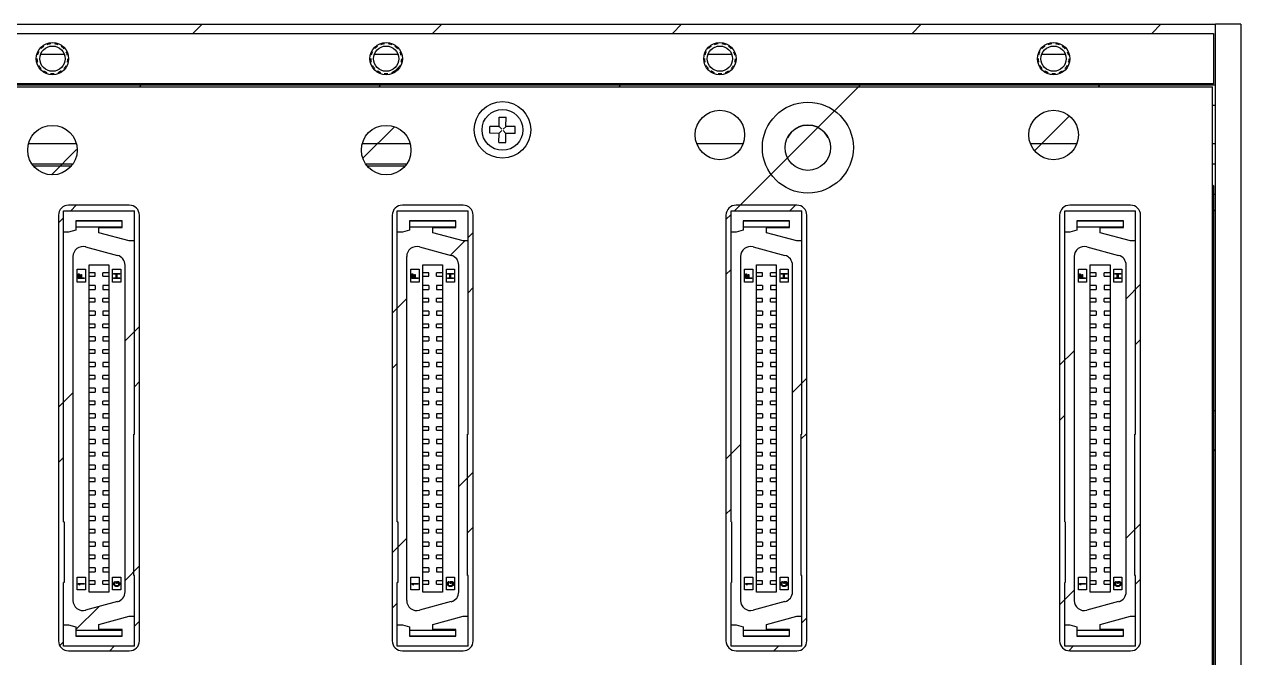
# Model space of a CAD drawing. Header units: inches. Extents: x 0 to 369, y 0 to 130.
# Drawn here: x 245.7 to 366, y 67.3 to 130 of the extents above; entities that cross this region are included whole.
import ezdxf

# ---------------------------------------------------------------- set-up
doc = ezdxf.new("R2010")
doc.units = ezdxf.units.IN
doc.header["$LTSCALE"] = 3.63
doc.header["$MEASUREMENT"] = 0
doc.linetypes.add('HIDDEN', pattern=[0.2, 0.1, -0.1])
for name, color, linetype in [('BRM710_PCB_ADXF_CONTINUOUS_LINE', 7, 'CONTINUOUS'), ('BRMJ710_4_001_DXF_HIDDEN_LINE', 7, 'CONTINUOUS'), ('BRMJ710_4_00DXF_CONTINUOUS_LINE', 7, 'CONTINUOUS'), ('BRMJ710_4_01DXF_CONTINUOUS_LINE', 7, 'CONTINUOUS'), ('BSMJ712_4_00DXF_CONTINUOUS_LINE', 7, 'CONTINUOUS'), ('GBT819_2-M2_DXF_CONTINUOUS_LINE', 7, 'CONTINUOUS'), ('TE_1734101_5DXF_CONTINUOUS_LINE', 7, 'CONTINUOUS')]:
    doc.layers.add(name, color=color, linetype=linetype)

msp = doc.modelspace()

# ---------------------------------------------------------------- linework, layer by layer
at = {"layer": 'BRM710_PCB_ADXF_CONTINUOUS_LINE', "color": 7, "linetype": 'Continuous'}
for p, q in [((246.6, 116), (250.4, 116)), ((279.6, 116), (283.4, 116)), ((363.2, 114.1), (363.3, 114)), ((363.3, 114), (363.3, 16))]:
    msp.add_line(p, q, dxfattribs=at)
at = {"layer": 'BRMJ710_4_001_DXF_HIDDEN_LINE', "color": 8, "linetype": 'HIDDEN'}
for centre in [(248.5, 126.6), (281.5, 126.6), (314.5, 126.6), (347.5, 126.6)]:
    msp.add_circle(centre, 1.5, dxfattribs=at)
at = {"layer": 'BRMJ710_4_00DXF_CONTINUOUS_LINE', "color": 7, "linetype": 'Continuous'}
for p, q in [((2.5, 130), (363.5, 130)), ((249.68, 127), (247.32, 127)), ((282.68, 127), (280.32, 127)), ((315.68, 127), (313.32, 127)), ((348.68, 127), (346.32, 127)), ((2.5, 124), (363.5, 124)), ((2.8, 123.8), (363.2, 123.8)), ((363.2, 6.3), (363.2, 123.8)), ((363.2, 122), (363.5, 122)), ((246.14, 118.2), (250.86, 118.2)), ((279.14, 118.2), (283.86, 118.2)), ((312.2, 118.2), (316.8, 118.2)), ((345.2, 118.2), (349.8, 118.2)), ((363.2, 118.2), (363.5, 118.2)), ((246.46, 116.2), (250.54, 116.2)), ((279.46, 116.2), (283.54, 116.2)), ((363.2, 116.2), (363.5, 116.2)), ((363.3, 113.2), (363.5, 113.2)), ((256.1, 112.1), (250.1, 112.1)), ((289.1, 112.1), (283.1, 112.1)), ((322.1, 112.1), (316.1, 112.1)), ((355.1, 112.1), (349.1, 112.1)), ((249.1, 111.1), (249.1, 69)), ((257.1, 69), (257.1, 111.1)), ((282.1, 111.1), (282.1, 69)), ((290.1, 69), (290.1, 111.1)), ((315.1, 111.1), (315.1, 69)), ((323.1, 69), (323.1, 111.1)), ((348.1, 111.1), (348.1, 69)), ((356.1, 69), (356.1, 111.1)), ((363.5, 91.75), (363.3, 91.75)), ((250.1, 68), (256.1, 68)), ((283.1, 68), (289.1, 68)), ((316.1, 68), (322.1, 68)), ((349.1, 68), (355.1, 68))]:
    msp.add_line(p, q, dxfattribs=at)
at = {"layer": 'BRMJ710_4_00DXF_CONTINUOUS_LINE', "color": 2, "linetype": 'Continuous'}
for p, q in [((262.39, 129.1), (263.29, 130)), ((286.09, 129.1), (286.99, 130)), ((309.8, 129.1), (310.7, 130)), ((333.51, 129.1), (334.41, 130)), ((357.22, 129.1), (358.12, 130)), ((282.12, 125.13), (282.97, 125.98)), ((257.09, 123.8), (257.39, 124.1)), ((280.79, 123.8), (281.09, 124.1)), ((304.5, 123.8), (304.8, 124.1)), ((315.96, 111.55), (328.51, 124.1)), ((351.92, 123.8), (352.22, 124.1)), ((345.61, 117.49), (349.06, 120.94)), ((279.19, 116.74), (282.31, 119.86)), ((248.39, 115.1), (250.89, 117.61)), ((250.3, 111.55), (250.85, 112.1)), ((321.42, 111.55), (321.97, 112.1)), ((249.1, 110.35), (249.6, 110.85)), ((315.1, 110.69), (315.6, 111.19)), ((363.2, 111.37), (363.5, 111.67)), ((287.88, 107.18), (289.28, 108.58)), ((289.6, 108.9), (290.1, 109.4)), ((315.1, 105.23), (315.6, 105.73)), ((289.6, 103.44), (290.1, 103.94)), ((354.68, 102.85), (356.1, 104.27)), ((282.1, 101.4), (283.52, 102.82)), ((255.68, 98.68), (257.1, 100.11)), ((355.6, 98.31), (356.1, 98.81)), ((348.1, 96.27), (349.53, 97.7)), ((282.1, 95.94), (282.6, 96.44)), ((256.6, 94.14), (257.1, 94.64)), ((321.68, 93.56), (323.1, 94.98)), ((249.1, 92.11), (250.53, 93.53)), ((348.1, 90.81), (348.6, 91.31)), ((322.55, 88.97), (323.1, 89.52)), ((315.1, 86.98), (316.53, 88.41)), ((363.2, 87.67), (363.5, 87.97)), ((249.1, 86.64), (249.6, 87.14)), ((288.68, 84.26), (290.1, 85.69)), ((315.1, 81.52), (315.6, 82.02)), ((289.55, 79.67), (290.1, 80.23)), ((354.68, 79.14), (356.1, 80.57)), ((282.1, 77.69), (283.52, 79.11)), ((255.68, 74.97), (257.1, 76.4)), ((355.6, 74.61), (356.02, 75.03)), ((348.1, 72.57), (349.53, 73.99)), ((250.8, 70.1), (253.07, 72.37)), ((282.1, 72.23), (282.6, 72.73)), ((322.6, 70.77), (323.1, 71.27)), ((256.6, 70.44), (257.1, 70.94)), ((249.22, 68.52), (249.6, 68.9)), ((254.16, 68), (254.61, 68.45)), ((319.83, 68), (320.28, 68.45)), ((349.05, 68.05), (349.44, 68.45))]:
    msp.add_line(p, q, dxfattribs=at)
at = {"layer": 'BRMJ710_4_00DXF_CONTINUOUS_LINE', "color": 7, "linetype": 'Continuous'}
for centre, radius in [((248.5, 126.6), 1.25), ((281.5, 126.6), 1.25), ((314.5, 126.6), 1.25), ((347.5, 126.6), 1.25), ((293, 119.55), 2.8), ((314.5, 119.05), 2.45), ((323.2, 117.8), 4.5), ((347.5, 119.05), 2.45), ((248.5, 117.55), 2.45), ((281.5, 117.55), 2.45), ((323.2, 117.8), 2.25)]:
    msp.add_circle(centre, radius, dxfattribs=at)
for centre, radius, start, end in [((247.49, 125.38), 1.62, 90.0022, 96.4011), ((249.51, 125.38), 1.62, 83.5989, 89.9978), ((280.49, 125.38), 1.62, 90.0022, 96.4011), ((282.51, 125.38), 1.62, 83.5989, 89.9978), ((313.49, 125.38), 1.62, 90.0022, 96.4011), ((315.51, 125.38), 1.62, 83.5989, 89.9978), ((346.49, 125.38), 1.62, 90.0022, 96.4011), ((348.51, 125.38), 1.62, 83.5989, 89.9978), ((323.2, 117.75), 2.25, 27.0694, 152.9306), ((250.1, 111.1), 1, 90, 180), ((256.1, 111.1), 1, 0, 90), ((283.1, 111.1), 1, 90, 180), ((289.1, 111.1), 1, 0, 90), ((316.1, 111.1), 1, 90, 180), ((322.1, 111.1), 1, 0, 90), ((349.1, 111.1), 1, 90, 180), ((355.1, 111.1), 1, 0, 90), ((250.1, 69), 1, 180, 270), ((256.1, 69), 1, 270, 0), ((283.1, 69), 1, 180, 270), ((289.1, 69), 1, 270, 0), ((316.1, 69), 1, 180, 270), ((322.1, 69), 1, 270, 0), ((349.1, 69), 1, 180, 270), ((355.1, 69), 1, 270, 0)]:
    msp.add_arc(centre, radius, start, end, dxfattribs=at)
at = {"layer": 'BRMJ710_4_01DXF_CONTINUOUS_LINE', "color": 7, "linetype": 'Continuous'}
for p, q in [((2.7, 129.1), (363.3, 129.1)), ((363.3, 129.1), (363.3, 124.1)), ((363.3, 124.1), (2.7, 124.1))]:
    msp.add_line(p, q, dxfattribs=at)
for centre in [(248.5, 126.6), (281.5, 126.6), (314.5, 126.6), (347.5, 126.6)]:
    msp.add_circle(centre, 1.6, dxfattribs=at)
at = {"layer": 'BSMJ712_4_00DXF_CONTINUOUS_LINE', "color": 7, "linetype": 'Continuous'}
for p, q in [((366, 130), (363.5, 130)), ((363.5, 0), (363.5, 130)), ((363.5, 0), (363.5, 130)), ((366, 130), (366, 16))]:
    msp.add_line(p, q, dxfattribs=at)
at = {"layer": 'GBT819_2-M2_DXF_CONTINUOUS_LINE', "color": 7, "linetype": 'Continuous'}
for p, q in [((292.66, 119.92), (292.67, 120.8)), ((292.67, 120.8), (293.35, 120.8)), ((293.34, 119.91), (293.35, 120.8)), ((292.64, 119.89), (291.75, 119.9)), ((291.75, 119.22), (291.75, 119.9)), ((292.63, 119.21), (291.75, 119.22)), ((292.65, 119.21), (292.93, 119.48)), ((292.65, 118.3), (292.66, 119.19)), ((292.66, 119.9), (292.93, 119.62)), ((293.35, 119.89), (293.07, 119.62)), ((293.34, 119.2), (293.07, 119.48)), ((293.33, 118.3), (293.34, 119.18)), ((294.25, 119.2), (293.36, 119.21)), ((294.25, 119.88), (293.37, 119.89)), ((294.25, 119.2), (294.25, 119.88)), ((292.65, 118.3), (293.33, 118.3))]:
    msp.add_line(p, q, dxfattribs=at)
msp.add_circle((293, 119.55), 2.02, dxfattribs=at)
for centre, start, end in [((292.63, 119.19), 359.4912, 89.4912), ((292.64, 119.92), 269.4912, 359.4912), ((293.37, 119.91), 179.4912, 269.4912), ((293.36, 119.18), 89.4912, 179.4912)]:
    msp.add_arc(centre, 0.025, start, end, dxfattribs=at)
at = {"layer": 'TE_1734101_5DXF_CONTINUOUS_LINE', "color": 7, "linetype": 'Continuous'}
for p, q in [((249.6, 111.55), (256.6, 111.55)), ((249.6, 80.76), (249.6, 111.55)), ((256.6, 89.45), (256.6, 111.55)), ((282.6, 111.55), (289.6, 111.55)), ((282.6, 80.76), (282.6, 111.55)), ((289.6, 89.45), (289.6, 111.55)), ((315.6, 111.55), (322.6, 111.55)), ((315.6, 80.76), (315.6, 111.55)), ((322.6, 89.45), (322.6, 111.55)), ((348.6, 111.55), (355.6, 111.55)), ((348.6, 80.76), (348.6, 111.55)), ((355.6, 89.45), (355.6, 111.55)), ((250.8, 109.63), (250.1, 109.44)), ((255.4, 110.55), (250.8, 110.55)), ((250.8, 110.55), (250.8, 109.63)), ((255.4, 110.52), (250.8, 110.52)), ((255.4, 109.94), (250.8, 109.94)), ((253.1, 109.9), (255.4, 109.9)), ((253.1, 109.38), (253.1, 109.9)), ((255.4, 109.9), (255.4, 110.55)), ((283.8, 109.63), (283.1, 109.44)), ((288.4, 110.55), (283.8, 110.55)), ((283.8, 110.55), (283.8, 109.63)), ((288.4, 110.52), (283.8, 110.52)), ((288.4, 109.94), (283.8, 109.94)), ((286.1, 109.9), (288.4, 109.9)), ((286.1, 109.38), (286.1, 109.9)), ((288.4, 109.9), (288.4, 110.55)), ((316.8, 109.63), (316.1, 109.44)), ((321.4, 110.55), (316.8, 110.55)), ((316.8, 110.55), (316.8, 109.63)), ((321.4, 110.52), (316.8, 110.52)), ((321.4, 109.94), (316.8, 109.94)), ((319.1, 109.9), (321.4, 109.9)), ((319.1, 109.38), (319.1, 109.9)), ((321.4, 109.9), (321.4, 110.55)), ((349.8, 109.63), (349.1, 109.44)), ((354.4, 110.55), (349.8, 110.55)), ((349.8, 110.55), (349.8, 109.63)), ((354.4, 110.52), (349.8, 110.52)), ((354.4, 109.94), (349.8, 109.94)), ((352.1, 109.9), (354.4, 109.9)), ((352.1, 109.38), (352.1, 109.9)), ((354.4, 109.9), (354.4, 110.55)), ((250.1, 109.44), (249.6, 109.44)), ((256.1, 108.58), (253.1, 109.38)), ((256.6, 108.58), (256.1, 108.58)), ((283.1, 109.44), (282.6, 109.44)), ((289.1, 108.58), (286.1, 109.38)), ((289.6, 108.58), (289.1, 108.58)), ((316.1, 109.44), (315.6, 109.44)), ((322.1, 108.58), (319.1, 109.38)), ((322.6, 108.58), (322.1, 108.58)), ((349.1, 109.44), (348.6, 109.44)), ((355.1, 108.58), (352.1, 109.38)), ((355.6, 108.58), (355.1, 108.58)), ((251.78, 107.98), (254.93, 107.13)), ((284.78, 107.98), (287.93, 107.13)), ((317.78, 107.98), (320.93, 107.13)), ((350.78, 107.98), (353.93, 107.13)), ((250.53, 107.01), (250.53, 72.99)), ((252.13, 106.19), (254.07, 106.19)), ((252.13, 73.81), (252.13, 106.19)), ((254.07, 106.19), (254.07, 73.81)), ((255.68, 73.83), (255.68, 106.17)), ((283.52, 107.01), (283.52, 72.99)), ((285.13, 106.19), (287.08, 106.19)), ((285.13, 73.81), (285.13, 106.19)), ((287.08, 106.19), (287.08, 73.81)), ((288.68, 73.83), (288.68, 106.17)), ((316.53, 107.01), (316.53, 72.99)), ((318.13, 106.19), (320.08, 106.19)), ((318.13, 73.81), (318.13, 106.19)), ((320.08, 106.19), (320.08, 73.81)), ((321.68, 73.83), (321.68, 106.17)), ((349.53, 107.01), (349.53, 72.99)), ((351.13, 106.19), (353.08, 106.19)), ((351.13, 73.81), (351.13, 106.19)), ((353.08, 106.19), (353.08, 73.81)), ((354.68, 73.83), (354.68, 106.17)), ((250.95, 105.77), (251.75, 105.77)), ((250.95, 104.5), (250.95, 105.77)), ((251.05, 105.3), (251.13, 105.3)), ((251.05, 104.85), (251.05, 105.3)), ((251.65, 104.85), (251.05, 104.85)), ((251.13, 105.3), (251.13, 104.92)), ((251.13, 104.92), (251.29, 104.92)), ((251.29, 105.25), (251.37, 105.25)), ((251.29, 104.92), (251.29, 105.25)), ((251.37, 105.25), (251.37, 104.92)), ((251.37, 104.92), (251.65, 104.92)), ((251.65, 104.92), (251.65, 104.85)), ((251.75, 105.77), (251.75, 104.5)), ((252.71, 105.41), (252.13, 105.41)), ((252.13, 105.07), (252.71, 105.07)), ((252.71, 105.07), (252.71, 105.41)), ((254.07, 105.41), (253.49, 105.41)), ((253.49, 105.07), (253.49, 105.41)), ((253.49, 105.07), (254.07, 105.07)), ((254.45, 105.77), (255.25, 105.77)), ((254.45, 104.5), (254.45, 105.77)), ((254.55, 105.35), (255.15, 105.35)), ((254.55, 105.27), (254.55, 105.35)), ((254.79, 105.27), (254.55, 105.27)), ((254.55, 104.92), (254.79, 104.92)), ((254.55, 104.85), (254.55, 104.92)), ((255.15, 104.85), (254.55, 104.85)), ((254.79, 104.92), (254.79, 105.27)), ((255.15, 105.27), (254.87, 105.27)), ((254.87, 105.27), (254.87, 104.92)), ((254.87, 104.92), (255.15, 104.92)), ((255.15, 105.35), (255.15, 105.27)), ((255.15, 104.92), (255.15, 104.85)), ((255.25, 105.77), (255.25, 104.5)), ((283.95, 105.77), (284.75, 105.77)), ((283.95, 104.5), (283.95, 105.77)), ((284.05, 105.3), (284.13, 105.3)), ((284.05, 104.85), (284.05, 105.3)), ((284.65, 104.85), (284.05, 104.85)), ((284.13, 105.3), (284.13, 104.92)), ((284.13, 104.92), (284.29, 104.92)), ((284.29, 105.25), (284.37, 105.25)), ((284.29, 104.92), (284.29, 105.25)), ((284.37, 105.25), (284.37, 104.92)), ((284.37, 104.92), (284.65, 104.92)), ((284.65, 104.92), (284.65, 104.85)), ((284.75, 105.77), (284.75, 104.5)), ((285.71, 105.41), (285.13, 105.41)), ((285.13, 105.07), (285.71, 105.07)), ((285.71, 105.07), (285.71, 105.41)), ((287.08, 105.41), (286.49, 105.41)), ((286.49, 105.07), (286.49, 105.41)), ((286.49, 105.07), (287.08, 105.07)), ((287.45, 105.77), (288.25, 105.77)), ((287.45, 104.5), (287.45, 105.77)), ((287.55, 105.35), (288.15, 105.35)), ((287.55, 105.27), (287.55, 105.35)), ((287.79, 105.27), (287.55, 105.27)), ((287.55, 104.92), (287.79, 104.92)), ((287.55, 104.85), (287.55, 104.92)), ((288.15, 104.85), (287.55, 104.85)), ((287.79, 104.92), (287.79, 105.27)), ((288.15, 105.27), (287.87, 105.27)), ((287.87, 105.27), (287.87, 104.92)), ((287.87, 104.92), (288.15, 104.92)), ((288.15, 105.35), (288.15, 105.27)), ((288.15, 104.92), (288.15, 104.85)), ((288.25, 105.77), (288.25, 104.5)), ((316.95, 105.77), (317.75, 105.77)), ((316.95, 104.5), (316.95, 105.77)), ((317.05, 105.3), (317.13, 105.3)), ((317.05, 104.85), (317.05, 105.3)), ((317.65, 104.85), (317.05, 104.85)), ((317.13, 105.3), (317.13, 104.92)), ((317.13, 104.92), (317.29, 104.92)), ((317.29, 105.25), (317.37, 105.25)), ((317.29, 104.92), (317.29, 105.25)), ((317.37, 105.25), (317.37, 104.92)), ((317.37, 104.92), (317.65, 104.92)), ((317.65, 104.92), (317.65, 104.85)), ((317.75, 105.77), (317.75, 104.5)), ((318.71, 105.41), (318.13, 105.41)), ((318.13, 105.07), (318.71, 105.07)), ((318.71, 105.07), (318.71, 105.41)), ((320.08, 105.41), (319.49, 105.41)), ((319.49, 105.07), (319.49, 105.41)), ((319.49, 105.07), (320.08, 105.07)), ((320.45, 105.77), (321.25, 105.77)), ((320.45, 104.5), (320.45, 105.77)), ((320.55, 105.35), (321.15, 105.35)), ((320.55, 105.27), (320.55, 105.35)), ((320.79, 105.27), (320.55, 105.27)), ((320.55, 104.92), (320.79, 104.92)), ((320.55, 104.85), (320.55, 104.92)), ((321.15, 104.85), (320.55, 104.85)), ((320.79, 104.92), (320.79, 105.27)), ((321.15, 105.27), (320.87, 105.27)), ((320.87, 105.27), (320.87, 104.92)), ((320.87, 104.92), (321.15, 104.92)), ((321.15, 105.35), (321.15, 105.27)), ((321.15, 104.92), (321.15, 104.85)), ((321.25, 105.77), (321.25, 104.5)), ((349.95, 105.77), (350.75, 105.77)), ((349.95, 104.5), (349.95, 105.77)), ((350.05, 105.3), (350.13, 105.3)), ((350.05, 104.85), (350.05, 105.3)), ((350.65, 104.85), (350.05, 104.85)), ((350.13, 105.3), (350.13, 104.92)), ((350.13, 104.92), (350.29, 104.92)), ((350.29, 105.25), (350.37, 105.25)), ((350.29, 104.92), (350.29, 105.25)), ((350.37, 105.25), (350.37, 104.92)), ((350.37, 104.92), (350.65, 104.92)), ((350.65, 104.92), (350.65, 104.85)), ((350.75, 105.77), (350.75, 104.5)), ((351.71, 105.41), (351.13, 105.41)), ((351.13, 105.07), (351.71, 105.07)), ((351.71, 105.07), (351.71, 105.41)), ((353.08, 105.41), (352.49, 105.41)), ((352.49, 105.07), (352.49, 105.41)), ((352.49, 105.07), (353.08, 105.07)), ((353.45, 105.77), (354.25, 105.77)), ((353.45, 104.5), (353.45, 105.77)), ((353.55, 105.35), (354.15, 105.35)), ((353.55, 105.27), (353.55, 105.35)), ((353.79, 105.27), (353.55, 105.27)), ((353.55, 104.92), (353.79, 104.92)), ((353.55, 104.85), (353.55, 104.92)), ((354.15, 104.85), (353.55, 104.85)), ((353.79, 104.92), (353.79, 105.27)), ((354.15, 105.27), (353.87, 105.27)), ((353.87, 105.27), (353.87, 104.92)), ((353.87, 104.92), (354.15, 104.92)), ((354.15, 105.35), (354.15, 105.27)), ((354.15, 104.92), (354.15, 104.85)), ((354.25, 105.77), (354.25, 104.5)), ((251.75, 104.5), (250.95, 104.5)), ((252.71, 104.17), (252.13, 104.17)), ((252.13, 103.77), (252.71, 103.77)), ((252.71, 104.17), (252.71, 103.77)), ((254.07, 104.17), (253.49, 104.17)), ((253.49, 104.17), (253.49, 103.77)), ((253.49, 103.77), (254.07, 103.77)), ((255.25, 104.5), (254.45, 104.5)), ((284.75, 104.5), (283.95, 104.5)), ((285.71, 104.17), (285.13, 104.17)), ((285.13, 103.77), (285.71, 103.77)), ((285.71, 104.17), (285.71, 103.77)), ((287.08, 104.17), (286.49, 104.17)), ((286.49, 104.17), (286.49, 103.77)), ((286.49, 103.77), (287.08, 103.77)), ((288.25, 104.5), (287.45, 104.5)), ((317.75, 104.5), (316.95, 104.5)), ((318.71, 104.17), (318.13, 104.17)), ((318.13, 103.77), (318.71, 103.77)), ((318.71, 104.17), (318.71, 103.77)), ((320.08, 104.17), (319.49, 104.17)), ((319.49, 104.17), (319.49, 103.77)), ((319.49, 103.77), (320.08, 103.77)), ((321.25, 104.5), (320.45, 104.5)), ((350.75, 104.5), (349.95, 104.5)), ((351.71, 104.17), (351.13, 104.17)), ((351.13, 103.77), (351.71, 103.77)), ((351.71, 104.17), (351.71, 103.77)), ((353.08, 104.17), (352.49, 104.17)), ((352.49, 104.17), (352.49, 103.77)), ((352.49, 103.77), (353.08, 103.77)), ((354.25, 104.5), (353.45, 104.5)), ((252.71, 102.87), (252.13, 102.87)), ((252.13, 102.53), (252.71, 102.53)), ((252.71, 102.53), (252.71, 102.87)), ((254.07, 102.87), (253.49, 102.87)), ((253.49, 102.53), (253.49, 102.87)), ((253.49, 102.53), (254.07, 102.53)), ((285.71, 102.87), (285.13, 102.87)), ((285.13, 102.53), (285.71, 102.53)), ((285.71, 102.53), (285.71, 102.87)), ((287.08, 102.87), (286.49, 102.87)), ((286.49, 102.53), (286.49, 102.87)), ((286.49, 102.53), (287.08, 102.53)), ((318.71, 102.87), (318.13, 102.87)), ((318.13, 102.53), (318.71, 102.53)), ((318.71, 102.53), (318.71, 102.87)), ((320.08, 102.87), (319.49, 102.87)), ((319.49, 102.53), (319.49, 102.87)), ((319.49, 102.53), (320.08, 102.53)), ((351.71, 102.87), (351.13, 102.87)), ((351.13, 102.53), (351.71, 102.53)), ((351.71, 102.53), (351.71, 102.87)), ((353.08, 102.87), (352.49, 102.87)), ((352.49, 102.53), (352.49, 102.87)), ((352.49, 102.53), (353.08, 102.53)), ((252.71, 101.63), (252.13, 101.63)), ((252.13, 101.23), (252.71, 101.23)), ((252.71, 101.63), (252.71, 101.23)), ((254.07, 101.63), (253.49, 101.63)), ((253.49, 101.63), (253.49, 101.23)), ((253.49, 101.23), (254.07, 101.23)), ((285.71, 101.63), (285.13, 101.63)), ((285.13, 101.23), (285.71, 101.23)), ((285.71, 101.63), (285.71, 101.23)), ((287.08, 101.63), (286.49, 101.63)), ((286.49, 101.63), (286.49, 101.23)), ((286.49, 101.23), (287.08, 101.23)), ((318.71, 101.63), (318.13, 101.63)), ((318.13, 101.23), (318.71, 101.23)), ((318.71, 101.63), (318.71, 101.23)), ((320.08, 101.63), (319.49, 101.63)), ((319.49, 101.63), (319.49, 101.23)), ((319.49, 101.23), (320.08, 101.23)), ((351.71, 101.63), (351.13, 101.63)), ((351.13, 101.23), (351.71, 101.23)), ((351.71, 101.63), (351.71, 101.23)), ((353.08, 101.63), (352.49, 101.63)), ((352.49, 101.63), (352.49, 101.23)), ((352.49, 101.23), (353.08, 101.23)), ((252.71, 100.33), (252.13, 100.33)), ((252.13, 99.99), (252.71, 99.99)), ((252.71, 99.99), (252.71, 100.33)), ((254.07, 100.33), (253.49, 100.33)), ((253.49, 99.99), (253.49, 100.33)), ((253.49, 99.99), (254.07, 99.99)), ((285.71, 100.33), (285.13, 100.33)), ((285.13, 99.99), (285.71, 99.99)), ((285.71, 99.99), (285.71, 100.33)), ((287.08, 100.33), (286.49, 100.33)), ((286.49, 99.99), (286.49, 100.33)), ((286.49, 99.99), (287.08, 99.99)), ((318.71, 100.33), (318.13, 100.33)), ((318.13, 99.99), (318.71, 99.99)), ((318.71, 99.99), (318.71, 100.33)), ((320.08, 100.33), (319.49, 100.33)), ((319.49, 99.99), (319.49, 100.33)), ((319.49, 99.99), (320.08, 99.99)), ((351.71, 100.33), (351.13, 100.33)), ((351.13, 99.99), (351.71, 99.99)), ((351.71, 99.99), (351.71, 100.33)), ((353.08, 100.33), (352.49, 100.33)), ((352.49, 99.99), (352.49, 100.33)), ((352.49, 99.99), (353.08, 99.99)), ((252.71, 99.09), (252.13, 99.09)), ((252.13, 98.69), (252.71, 98.69)), ((252.71, 99.09), (252.71, 98.69)), ((254.07, 99.09), (253.49, 99.09)), ((253.49, 99.09), (253.49, 98.69)), ((253.49, 98.69), (254.07, 98.69)), ((285.71, 99.09), (285.13, 99.09)), ((285.13, 98.69), (285.71, 98.69)), ((285.71, 99.09), (285.71, 98.69)), ((287.08, 99.09), (286.49, 99.09)), ((286.49, 99.09), (286.49, 98.69)), ((286.49, 98.69), (287.08, 98.69)), ((318.71, 99.09), (318.13, 99.09)), ((318.13, 98.69), (318.71, 98.69)), ((318.71, 99.09), (318.71, 98.69)), ((320.08, 99.09), (319.49, 99.09)), ((319.49, 99.09), (319.49, 98.69)), ((319.49, 98.69), (320.08, 98.69)), ((351.71, 99.09), (351.13, 99.09)), ((351.13, 98.69), (351.71, 98.69)), ((351.71, 99.09), (351.71, 98.69)), ((353.08, 99.09), (352.49, 99.09)), ((352.49, 99.09), (352.49, 98.69)), ((352.49, 98.69), (353.08, 98.69)), ((252.71, 97.79), (252.13, 97.79)), ((252.13, 97.45), (252.71, 97.45)), ((252.71, 97.45), (252.71, 97.79)), ((254.07, 97.79), (253.49, 97.79)), ((253.49, 97.45), (253.49, 97.79)), ((253.49, 97.45), (254.07, 97.45)), ((285.71, 97.79), (285.13, 97.79)), ((285.13, 97.45), (285.71, 97.45)), ((285.71, 97.45), (285.71, 97.79)), ((287.08, 97.79), (286.49, 97.79)), ((286.49, 97.45), (286.49, 97.79)), ((286.49, 97.45), (287.08, 97.45)), ((318.71, 97.79), (318.13, 97.79)), ((318.13, 97.45), (318.71, 97.45)), ((318.71, 97.45), (318.71, 97.79)), ((320.08, 97.79), (319.49, 97.79)), ((319.49, 97.45), (319.49, 97.79)), ((319.49, 97.45), (320.08, 97.45)), ((351.71, 97.79), (351.13, 97.79)), ((351.13, 97.45), (351.71, 97.45)), ((351.71, 97.45), (351.71, 97.79)), ((353.08, 97.79), (352.49, 97.79)), ((352.49, 97.45), (352.49, 97.79)), ((352.49, 97.45), (353.08, 97.45)), ((252.71, 96.55), (252.13, 96.55)), ((252.71, 96.55), (252.71, 96.15)), ((254.07, 96.55), (253.49, 96.55)), ((253.49, 96.55), (253.49, 96.15)), ((285.71, 96.55), (285.13, 96.55)), ((285.71, 96.55), (285.71, 96.15)), ((287.08, 96.55), (286.49, 96.55)), ((286.49, 96.55), (286.49, 96.15)), ((318.71, 96.55), (318.13, 96.55)), ((318.71, 96.55), (318.71, 96.15)), ((320.08, 96.55), (319.49, 96.55)), ((319.49, 96.55), (319.49, 96.15)), ((351.71, 96.55), (351.13, 96.55)), ((351.71, 96.55), (351.71, 96.15)), ((353.08, 96.55), (352.49, 96.55)), ((352.49, 96.55), (352.49, 96.15)), ((252.13, 96.15), (252.71, 96.15)), ((252.71, 95.25), (252.13, 95.25)), ((252.71, 94.91), (252.71, 95.25)), ((253.49, 96.15), (254.07, 96.15)), ((254.07, 95.25), (253.49, 95.25)), ((253.49, 94.91), (253.49, 95.25)), ((285.13, 96.15), (285.71, 96.15)), ((285.71, 95.25), (285.13, 95.25)), ((285.71, 94.91), (285.71, 95.25)), ((286.49, 96.15), (287.08, 96.15)), ((287.08, 95.25), (286.49, 95.25)), ((286.49, 94.91), (286.49, 95.25)), ((318.13, 96.15), (318.71, 96.15)), ((318.71, 95.25), (318.13, 95.25)), ((318.71, 94.91), (318.71, 95.25)), ((319.49, 96.15), (320.08, 96.15)), ((320.08, 95.25), (319.49, 95.25)), ((319.49, 94.91), (319.49, 95.25)), ((351.13, 96.15), (351.71, 96.15)), ((351.71, 95.25), (351.13, 95.25)), ((351.71, 94.91), (351.71, 95.25)), ((352.49, 96.15), (353.08, 96.15)), ((353.08, 95.25), (352.49, 95.25)), ((352.49, 94.91), (352.49, 95.25)), ((252.13, 94.91), (252.71, 94.91)), ((252.71, 94.01), (252.13, 94.01)), ((252.71, 94.01), (252.71, 93.61)), ((253.49, 94.91), (254.07, 94.91)), ((254.07, 94.01), (253.49, 94.01)), ((253.49, 94.01), (253.49, 93.61)), ((285.13, 94.91), (285.71, 94.91)), ((285.71, 94.01), (285.13, 94.01)), ((285.71, 94.01), (285.71, 93.61)), ((286.49, 94.91), (287.08, 94.91)), ((287.08, 94.01), (286.49, 94.01)), ((286.49, 94.01), (286.49, 93.61)), ((318.13, 94.91), (318.71, 94.91)), ((318.71, 94.01), (318.13, 94.01)), ((318.71, 94.01), (318.71, 93.61)), ((319.49, 94.91), (320.08, 94.91)), ((320.08, 94.01), (319.49, 94.01)), ((319.49, 94.01), (319.49, 93.61)), ((351.13, 94.91), (351.71, 94.91)), ((351.71, 94.01), (351.13, 94.01)), ((351.71, 94.01), (351.71, 93.61)), ((352.49, 94.91), (353.08, 94.91)), ((353.08, 94.01), (352.49, 94.01)), ((352.49, 94.01), (352.49, 93.61)), ((252.13, 93.61), (252.71, 93.61)), ((252.71, 92.71), (252.13, 92.71)), ((252.71, 92.37), (252.71, 92.71)), ((253.49, 93.61), (254.07, 93.61)), ((254.07, 92.71), (253.49, 92.71)), ((253.49, 92.37), (253.49, 92.71)), ((285.13, 93.61), (285.71, 93.61)), ((285.71, 92.71), (285.13, 92.71)), ((285.71, 92.37), (285.71, 92.71)), ((286.49, 93.61), (287.08, 93.61)), ((287.08, 92.71), (286.49, 92.71)), ((286.49, 92.37), (286.49, 92.71)), ((318.13, 93.61), (318.71, 93.61)), ((318.71, 92.71), (318.13, 92.71)), ((318.71, 92.37), (318.71, 92.71)), ((319.49, 93.61), (320.08, 93.61)), ((320.08, 92.71), (319.49, 92.71)), ((319.49, 92.37), (319.49, 92.71)), ((351.13, 93.61), (351.71, 93.61)), ((351.71, 92.71), (351.13, 92.71)), ((351.71, 92.37), (351.71, 92.71)), ((352.49, 93.61), (353.08, 93.61)), ((353.08, 92.71), (352.49, 92.71)), ((352.49, 92.37), (352.49, 92.71)), ((252.13, 92.37), (252.71, 92.37)), ((252.71, 91.47), (252.13, 91.47)), ((252.71, 91.47), (252.71, 91.07)), ((253.49, 92.37), (254.07, 92.37)), ((254.07, 91.47), (253.49, 91.47)), ((253.49, 91.47), (253.49, 91.07)), ((285.13, 92.37), (285.71, 92.37)), ((285.71, 91.47), (285.13, 91.47)), ((285.71, 91.47), (285.71, 91.07)), ((286.49, 92.37), (287.08, 92.37)), ((287.08, 91.47), (286.49, 91.47)), ((286.49, 91.47), (286.49, 91.07)), ((318.13, 92.37), (318.71, 92.37)), ((318.71, 91.47), (318.13, 91.47)), ((318.71, 91.47), (318.71, 91.07)), ((319.49, 92.37), (320.08, 92.37)), ((320.08, 91.47), (319.49, 91.47)), ((319.49, 91.47), (319.49, 91.07)), ((351.13, 92.37), (351.71, 92.37)), ((351.71, 91.47), (351.13, 91.47)), ((351.71, 91.47), (351.71, 91.07)), ((352.49, 92.37), (353.08, 92.37)), ((353.08, 91.47), (352.49, 91.47)), ((352.49, 91.47), (352.49, 91.07)), ((252.13, 91.07), (252.71, 91.07)), ((253.49, 91.07), (254.07, 91.07)), ((285.13, 91.07), (285.71, 91.07)), ((286.49, 91.07), (287.08, 91.07)), ((318.13, 91.07), (318.71, 91.07)), ((319.49, 91.07), (320.08, 91.07)), ((351.13, 91.07), (351.71, 91.07)), ((352.49, 91.07), (353.08, 91.07)), ((252.71, 90.17), (252.13, 90.17)), ((252.13, 89.83), (252.71, 89.83)), ((252.71, 89.83), (252.71, 90.17)), ((254.07, 90.17), (253.49, 90.17)), ((253.49, 89.83), (253.49, 90.17)), ((253.49, 89.83), (254.07, 89.83)), ((256.55, 89.45), (256.6, 89.45)), ((256.55, 75.45), (256.55, 89.45)), ((285.71, 90.17), (285.13, 90.17)), ((285.13, 89.83), (285.71, 89.83)), ((285.71, 89.83), (285.71, 90.17)), ((287.08, 90.17), (286.49, 90.17)), ((286.49, 89.83), (286.49, 90.17)), ((286.49, 89.83), (287.08, 89.83)), ((289.55, 89.45), (289.6, 89.45)), ((289.55, 75.45), (289.55, 89.45)), ((318.71, 90.17), (318.13, 90.17)), ((318.13, 89.83), (318.71, 89.83)), ((318.71, 89.83), (318.71, 90.17)), ((320.08, 90.17), (319.49, 90.17)), ((319.49, 89.83), (319.49, 90.17)), ((319.49, 89.83), (320.08, 89.83)), ((322.55, 89.45), (322.6, 89.45)), ((322.55, 75.45), (322.55, 89.45)), ((351.71, 90.17), (351.13, 90.17)), ((351.13, 89.83), (351.71, 89.83)), ((351.71, 89.83), (351.71, 90.17)), ((353.08, 90.17), (352.49, 90.17)), ((352.49, 89.83), (352.49, 90.17)), ((352.49, 89.83), (353.08, 89.83)), ((355.55, 89.45), (355.6, 89.45)), ((355.55, 75.45), (355.55, 89.45)), ((252.71, 88.93), (252.13, 88.93)), ((252.13, 88.53), (252.71, 88.53)), ((252.71, 88.93), (252.71, 88.53)), ((254.07, 88.93), (253.49, 88.93)), ((253.49, 88.93), (253.49, 88.53)), ((253.49, 88.53), (254.07, 88.53)), ((285.71, 88.93), (285.13, 88.93)), ((285.13, 88.53), (285.71, 88.53)), ((285.71, 88.93), (285.71, 88.53)), ((287.08, 88.93), (286.49, 88.93)), ((286.49, 88.93), (286.49, 88.53)), ((286.49, 88.53), (287.08, 88.53)), ((318.71, 88.93), (318.13, 88.93)), ((318.13, 88.53), (318.71, 88.53)), ((318.71, 88.93), (318.71, 88.53)), ((320.08, 88.93), (319.49, 88.93)), ((319.49, 88.93), (319.49, 88.53)), ((319.49, 88.53), (320.08, 88.53)), ((351.71, 88.93), (351.13, 88.93)), ((351.13, 88.53), (351.71, 88.53)), ((351.71, 88.93), (351.71, 88.53)), ((353.08, 88.93), (352.49, 88.93)), ((352.49, 88.93), (352.49, 88.53)), ((352.49, 88.53), (353.08, 88.53)), ((252.71, 87.63), (252.13, 87.63)), ((252.13, 87.29), (252.71, 87.29)), ((252.71, 87.29), (252.71, 87.63)), ((254.07, 87.63), (253.49, 87.63)), ((253.49, 87.29), (253.49, 87.63)), ((253.49, 87.29), (254.07, 87.29)), ((285.71, 87.63), (285.13, 87.63)), ((285.13, 87.29), (285.71, 87.29)), ((285.71, 87.29), (285.71, 87.63)), ((287.08, 87.63), (286.49, 87.63)), ((286.49, 87.29), (286.49, 87.63)), ((286.49, 87.29), (287.08, 87.29)), ((318.71, 87.63), (318.13, 87.63)), ((318.13, 87.29), (318.71, 87.29)), ((318.71, 87.29), (318.71, 87.63)), ((320.08, 87.63), (319.49, 87.63)), ((319.49, 87.29), (319.49, 87.63)), ((319.49, 87.29), (320.08, 87.29)), ((351.71, 87.63), (351.13, 87.63)), ((351.13, 87.29), (351.71, 87.29)), ((351.71, 87.29), (351.71, 87.63)), ((353.08, 87.63), (352.49, 87.63)), ((352.49, 87.29), (352.49, 87.63)), ((352.49, 87.29), (353.08, 87.29)), ((252.71, 86.39), (252.13, 86.39)), ((252.13, 85.99), (252.71, 85.99)), ((252.71, 86.39), (252.71, 85.99)), ((254.07, 86.39), (253.49, 86.39)), ((253.49, 86.39), (253.49, 85.99)), ((253.49, 85.99), (254.07, 85.99)), ((285.71, 86.39), (285.13, 86.39)), ((285.13, 85.99), (285.71, 85.99)), ((285.71, 86.39), (285.71, 85.99)), ((287.08, 86.39), (286.49, 86.39)), ((286.49, 86.39), (286.49, 85.99)), ((286.49, 85.99), (287.08, 85.99)), ((318.71, 86.39), (318.13, 86.39)), ((318.13, 85.99), (318.71, 85.99)), ((318.71, 86.39), (318.71, 85.99)), ((320.08, 86.39), (319.49, 86.39)), ((319.49, 86.39), (319.49, 85.99)), ((319.49, 85.99), (320.08, 85.99)), ((351.71, 86.39), (351.13, 86.39)), ((351.13, 85.99), (351.71, 85.99)), ((351.71, 86.39), (351.71, 85.99)), ((353.08, 86.39), (352.49, 86.39)), ((352.49, 86.39), (352.49, 85.99)), ((352.49, 85.99), (353.08, 85.99)), ((252.71, 85.09), (252.13, 85.09)), ((252.13, 84.75), (252.71, 84.75)), ((252.71, 84.75), (252.71, 85.09)), ((254.07, 85.09), (253.49, 85.09)), ((253.49, 84.75), (253.49, 85.09)), ((253.49, 84.75), (254.07, 84.75)), ((285.71, 85.09), (285.13, 85.09)), ((285.13, 84.75), (285.71, 84.75)), ((285.71, 84.75), (285.71, 85.09)), ((287.08, 85.09), (286.49, 85.09)), ((286.49, 84.75), (286.49, 85.09)), ((286.49, 84.75), (287.08, 84.75)), ((318.71, 85.09), (318.13, 85.09)), ((318.13, 84.75), (318.71, 84.75)), ((318.71, 84.75), (318.71, 85.09)), ((320.08, 85.09), (319.49, 85.09)), ((319.49, 84.75), (319.49, 85.09)), ((319.49, 84.75), (320.08, 84.75)), ((351.71, 85.09), (351.13, 85.09)), ((351.13, 84.75), (351.71, 84.75)), ((351.71, 84.75), (351.71, 85.09)), ((353.08, 85.09), (352.49, 85.09)), ((352.49, 84.75), (352.49, 85.09)), ((352.49, 84.75), (353.08, 84.75)), ((252.71, 83.85), (252.13, 83.85)), ((252.13, 83.45), (252.71, 83.45)), ((252.71, 83.85), (252.71, 83.45)), ((254.07, 83.85), (253.49, 83.85)), ((253.49, 83.85), (253.49, 83.45)), ((253.49, 83.45), (254.07, 83.45)), ((285.71, 83.85), (285.13, 83.85)), ((285.13, 83.45), (285.71, 83.45)), ((285.71, 83.85), (285.71, 83.45)), ((287.08, 83.85), (286.49, 83.85)), ((286.49, 83.85), (286.49, 83.45)), ((286.49, 83.45), (287.08, 83.45)), ((318.71, 83.85), (318.13, 83.85)), ((318.13, 83.45), (318.71, 83.45)), ((318.71, 83.85), (318.71, 83.45)), ((320.08, 83.85), (319.49, 83.85)), ((319.49, 83.85), (319.49, 83.45)), ((319.49, 83.45), (320.08, 83.45)), ((351.71, 83.85), (351.13, 83.85)), ((351.13, 83.45), (351.71, 83.45)), ((351.71, 83.85), (351.71, 83.45)), ((353.08, 83.85), (352.49, 83.85)), ((352.49, 83.85), (352.49, 83.45)), ((352.49, 83.45), (353.08, 83.45)), ((252.71, 82.55), (252.13, 82.55)), ((252.13, 82.21), (252.71, 82.21)), ((252.71, 82.21), (252.71, 82.55)), ((254.07, 82.55), (253.49, 82.55)), ((253.49, 82.21), (253.49, 82.55)), ((253.49, 82.21), (254.07, 82.21)), ((285.71, 82.55), (285.13, 82.55)), ((285.13, 82.21), (285.71, 82.21)), ((285.71, 82.21), (285.71, 82.55)), ((287.08, 82.55), (286.49, 82.55)), ((286.49, 82.21), (286.49, 82.55)), ((286.49, 82.21), (287.08, 82.21)), ((318.71, 82.55), (318.13, 82.55)), ((318.13, 82.21), (318.71, 82.21)), ((318.71, 82.21), (318.71, 82.55)), ((320.08, 82.55), (319.49, 82.55)), ((319.49, 82.21), (319.49, 82.55)), ((319.49, 82.21), (320.08, 82.21)), ((351.71, 82.55), (351.13, 82.55)), ((351.13, 82.21), (351.71, 82.21)), ((351.71, 82.21), (351.71, 82.55)), ((353.08, 82.55), (352.49, 82.55)), ((352.49, 82.21), (352.49, 82.55)), ((352.49, 82.21), (353.08, 82.21)), ((249.6, 80.76), (249.66, 80.76)), ((249.66, 80.76), (249.66, 74.76)), ((252.71, 81.31), (252.13, 81.31)), ((252.13, 80.91), (252.71, 80.91)), ((252.71, 81.31), (252.71, 80.91)), ((254.07, 81.31), (253.49, 81.31)), ((253.49, 81.31), (253.49, 80.91)), ((253.49, 80.91), (254.07, 80.91)), ((282.6, 80.76), (282.66, 80.76)), ((282.66, 80.76), (282.66, 74.76)), ((285.71, 81.31), (285.13, 81.31)), ((285.13, 80.91), (285.71, 80.91)), ((285.71, 81.31), (285.71, 80.91)), ((287.08, 81.31), (286.49, 81.31)), ((286.49, 81.31), (286.49, 80.91)), ((286.49, 80.91), (287.08, 80.91)), ((315.6, 80.76), (315.66, 80.76)), ((315.66, 80.76), (315.66, 74.76)), ((318.71, 81.31), (318.13, 81.31)), ((318.13, 80.91), (318.71, 80.91)), ((318.71, 81.31), (318.71, 80.91)), ((320.08, 81.31), (319.49, 81.31)), ((319.49, 81.31), (319.49, 80.91)), ((319.49, 80.91), (320.08, 80.91)), ((348.6, 80.76), (348.66, 80.76)), ((348.66, 80.76), (348.66, 74.76)), ((351.71, 81.31), (351.13, 81.31)), ((351.13, 80.91), (351.71, 80.91)), ((351.71, 81.31), (351.71, 80.91)), ((353.08, 81.31), (352.49, 81.31)), ((352.49, 81.31), (352.49, 80.91)), ((352.49, 80.91), (353.08, 80.91)), ((252.71, 80.01), (252.13, 80.01)), ((252.13, 79.67), (252.71, 79.67)), ((252.71, 79.67), (252.71, 80.01)), ((254.07, 80.01), (253.49, 80.01)), ((253.49, 79.67), (253.49, 80.01)), ((253.49, 79.67), (254.07, 79.67)), ((285.71, 80.01), (285.13, 80.01)), ((285.13, 79.67), (285.71, 79.67)), ((285.71, 79.67), (285.71, 80.01)), ((287.08, 80.01), (286.49, 80.01)), ((286.49, 79.67), (286.49, 80.01)), ((286.49, 79.67), (287.08, 79.67)), ((318.71, 80.01), (318.13, 80.01)), ((318.13, 79.67), (318.71, 79.67)), ((318.71, 79.67), (318.71, 80.01)), ((320.08, 80.01), (319.49, 80.01)), ((319.49, 79.67), (319.49, 80.01)), ((319.49, 79.67), (320.08, 79.67)), ((351.71, 80.01), (351.13, 80.01)), ((351.13, 79.67), (351.71, 79.67)), ((351.71, 79.67), (351.71, 80.01)), ((353.08, 80.01), (352.49, 80.01)), ((352.49, 79.67), (352.49, 80.01)), ((352.49, 79.67), (353.08, 79.67)), ((252.71, 78.77), (252.13, 78.77)), ((252.13, 78.37), (252.71, 78.37)), ((252.71, 78.77), (252.71, 78.37)), ((254.07, 78.77), (253.49, 78.77)), ((253.49, 78.77), (253.49, 78.37)), ((253.49, 78.37), (254.07, 78.37)), ((285.71, 78.77), (285.13, 78.77)), ((285.13, 78.37), (285.71, 78.37)), ((285.71, 78.77), (285.71, 78.37)), ((287.08, 78.77), (286.49, 78.77)), ((286.49, 78.77), (286.49, 78.37)), ((286.49, 78.37), (287.08, 78.37)), ((318.71, 78.77), (318.13, 78.77)), ((318.13, 78.37), (318.71, 78.37)), ((318.71, 78.77), (318.71, 78.37)), ((320.08, 78.77), (319.49, 78.77)), ((319.49, 78.77), (319.49, 78.37)), ((319.49, 78.37), (320.08, 78.37)), ((351.71, 78.77), (351.13, 78.77)), ((351.13, 78.37), (351.71, 78.37)), ((351.71, 78.77), (351.71, 78.37)), ((353.08, 78.77), (352.49, 78.77)), ((352.49, 78.77), (352.49, 78.37)), ((352.49, 78.37), (353.08, 78.37)), ((252.71, 77.47), (252.13, 77.47)), ((252.13, 77.13), (252.71, 77.13)), ((252.71, 77.13), (252.71, 77.47)), ((254.07, 77.47), (253.49, 77.47)), ((253.49, 77.13), (253.49, 77.47)), ((253.49, 77.13), (254.07, 77.13)), ((285.71, 77.47), (285.13, 77.47)), ((285.13, 77.13), (285.71, 77.13)), ((285.71, 77.13), (285.71, 77.47)), ((287.08, 77.47), (286.49, 77.47)), ((286.49, 77.13), (286.49, 77.47)), ((286.49, 77.13), (287.08, 77.13)), ((318.71, 77.47), (318.13, 77.47)), ((318.13, 77.13), (318.71, 77.13)), ((318.71, 77.13), (318.71, 77.47)), ((320.08, 77.47), (319.49, 77.47)), ((319.49, 77.13), (319.49, 77.47)), ((319.49, 77.13), (320.08, 77.13)), ((351.71, 77.47), (351.13, 77.47)), ((351.13, 77.13), (351.71, 77.13)), ((351.71, 77.13), (351.71, 77.47)), ((353.08, 77.47), (352.49, 77.47)), ((352.49, 77.13), (352.49, 77.47)), ((352.49, 77.13), (353.08, 77.13)), ((252.71, 76.23), (252.13, 76.23)), ((252.13, 75.83), (252.71, 75.83)), ((252.71, 76.23), (252.71, 75.83)), ((254.07, 76.23), (253.49, 76.23)), ((253.49, 76.23), (253.49, 75.83)), ((253.49, 75.83), (254.07, 75.83)), ((285.71, 76.23), (285.13, 76.23)), ((285.13, 75.83), (285.71, 75.83)), ((285.71, 76.23), (285.71, 75.83)), ((287.08, 76.23), (286.49, 76.23)), ((286.49, 76.23), (286.49, 75.83)), ((286.49, 75.83), (287.08, 75.83)), ((318.71, 76.23), (318.13, 76.23)), ((318.13, 75.83), (318.71, 75.83)), ((318.71, 76.23), (318.71, 75.83)), ((320.08, 76.23), (319.49, 76.23)), ((319.49, 76.23), (319.49, 75.83)), ((319.49, 75.83), (320.08, 75.83)), ((351.71, 76.23), (351.13, 76.23)), ((351.13, 75.83), (351.71, 75.83)), ((351.71, 76.23), (351.71, 75.83)), ((353.08, 76.23), (352.49, 76.23)), ((352.49, 76.23), (352.49, 75.83)), ((352.49, 75.83), (353.08, 75.83)), ((249.66, 74.76), (249.6, 74.76)), ((249.6, 68.45), (249.6, 74.76)), ((250.95, 75.3), (251.75, 75.3)), ((250.95, 74.03), (250.95, 75.3)), ((251.05, 74.68), (251.65, 74.68)), ((251.05, 74.6), (251.05, 74.68)), ((251.14, 74.53), (251.05, 74.6)), ((251.65, 74.6), (251.15, 74.6)), ((251.15, 74.6), (251.24, 74.53)), ((251.65, 74.68), (251.65, 74.6)), ((251.75, 75.3), (251.75, 74.03)), ((252.71, 74.93), (252.13, 74.93)), ((252.13, 74.59), (252.71, 74.59)), ((252.71, 74.59), (252.71, 74.93)), ((254.07, 74.93), (253.49, 74.93)), ((253.49, 74.59), (253.49, 74.93)), ((253.49, 74.59), (254.07, 74.59)), ((254.45, 75.3), (255.25, 75.3)), ((254.45, 74.03), (254.45, 75.3)), ((254.55, 74.69), (254.56, 74.75)), ((254.55, 74.58), (254.55, 74.69)), ((254.56, 74.52), (254.55, 74.58)), ((254.56, 74.75), (254.59, 74.8)), ((254.59, 74.8), (254.64, 74.86)), ((254.64, 74.74), (254.63, 74.69)), ((254.63, 74.69), (254.63, 74.58)), ((254.63, 74.58), (254.64, 74.53)), ((254.64, 74.86), (254.7, 74.87)), ((254.66, 74.78), (254.64, 74.74)), ((254.7, 74.79), (254.66, 74.78)), ((254.7, 74.87), (254.7, 74.79)), ((254.82, 74.87), (255.01, 74.87)), ((254.82, 74.68), (254.82, 74.87)), ((254.89, 74.68), (254.82, 74.68)), ((255, 74.79), (254.89, 74.79)), ((254.89, 74.79), (254.89, 74.68)), ((255.04, 74.78), (255, 74.79)), ((255.01, 74.87), (255.06, 74.86)), ((255.06, 74.74), (255.04, 74.78)), ((255.06, 74.86), (255.11, 74.8)), ((255.07, 74.69), (255.06, 74.74)), ((255.06, 74.53), (255.07, 74.58)), ((255.07, 74.58), (255.07, 74.69)), ((255.11, 74.8), (255.14, 74.75)), ((255.14, 74.75), (255.15, 74.69)), ((255.15, 74.58), (255.14, 74.52)), ((255.15, 74.69), (255.15, 74.58)), ((255.25, 75.3), (255.25, 74.03)), ((256.6, 75.45), (256.55, 75.45)), ((256.6, 68.45), (256.6, 75.45)), ((282.66, 74.76), (282.6, 74.76)), ((282.6, 68.45), (282.6, 74.76)), ((283.95, 75.3), (284.75, 75.3)), ((283.95, 74.03), (283.95, 75.3)), ((284.05, 74.68), (284.65, 74.68)), ((284.05, 74.6), (284.05, 74.68)), ((284.14, 74.53), (284.05, 74.6)), ((284.65, 74.6), (284.15, 74.6)), ((284.15, 74.6), (284.24, 74.53)), ((284.65, 74.68), (284.65, 74.6)), ((284.75, 75.3), (284.75, 74.03)), ((285.71, 74.93), (285.13, 74.93)), ((285.13, 74.59), (285.71, 74.59)), ((285.71, 74.59), (285.71, 74.93)), ((287.08, 74.93), (286.49, 74.93)), ((286.49, 74.59), (286.49, 74.93)), ((286.49, 74.59), (287.08, 74.59)), ((287.45, 75.3), (288.25, 75.3)), ((287.45, 74.03), (287.45, 75.3)), ((287.55, 74.69), (287.56, 74.75)), ((287.55, 74.58), (287.55, 74.69)), ((287.56, 74.52), (287.55, 74.58)), ((287.56, 74.75), (287.59, 74.8)), ((287.59, 74.8), (287.64, 74.86)), ((287.64, 74.74), (287.63, 74.69)), ((287.63, 74.69), (287.63, 74.58)), ((287.63, 74.58), (287.64, 74.53)), ((287.64, 74.86), (287.7, 74.87)), ((287.66, 74.78), (287.64, 74.74)), ((287.7, 74.79), (287.66, 74.78)), ((287.7, 74.87), (287.7, 74.79)), ((287.82, 74.87), (288.01, 74.87)), ((287.82, 74.68), (287.82, 74.87)), ((287.89, 74.68), (287.82, 74.68)), ((288, 74.79), (287.89, 74.79)), ((287.89, 74.79), (287.89, 74.68)), ((288.04, 74.78), (288, 74.79)), ((288.01, 74.87), (288.06, 74.86)), ((288.06, 74.74), (288.04, 74.78)), ((288.06, 74.86), (288.11, 74.8)), ((288.07, 74.69), (288.06, 74.74)), ((288.06, 74.53), (288.07, 74.58)), ((288.07, 74.58), (288.07, 74.69)), ((288.11, 74.8), (288.14, 74.75)), ((288.14, 74.75), (288.15, 74.69)), ((288.15, 74.58), (288.14, 74.52)), ((288.15, 74.69), (288.15, 74.58)), ((288.25, 75.3), (288.25, 74.03)), ((289.6, 75.45), (289.55, 75.45)), ((289.6, 68.45), (289.6, 75.45)), ((315.66, 74.76), (315.6, 74.76)), ((315.6, 68.45), (315.6, 74.76)), ((316.95, 75.3), (317.75, 75.3)), ((316.95, 74.03), (316.95, 75.3)), ((317.05, 74.68), (317.65, 74.68)), ((317.05, 74.6), (317.05, 74.68)), ((317.14, 74.53), (317.05, 74.6)), ((317.65, 74.6), (317.15, 74.6)), ((317.15, 74.6), (317.24, 74.53)), ((317.65, 74.68), (317.65, 74.6)), ((317.75, 75.3), (317.75, 74.03)), ((318.71, 74.93), (318.13, 74.93)), ((318.13, 74.59), (318.71, 74.59)), ((318.71, 74.59), (318.71, 74.93)), ((320.08, 74.93), (319.49, 74.93)), ((319.49, 74.59), (319.49, 74.93)), ((319.49, 74.59), (320.08, 74.59)), ((320.45, 75.3), (321.25, 75.3)), ((320.45, 74.03), (320.45, 75.3)), ((320.55, 74.69), (320.56, 74.75)), ((320.55, 74.58), (320.55, 74.69)), ((320.56, 74.52), (320.55, 74.58)), ((320.56, 74.75), (320.59, 74.8)), ((320.59, 74.8), (320.64, 74.86)), ((320.64, 74.74), (320.63, 74.69)), ((320.63, 74.69), (320.63, 74.58)), ((320.63, 74.58), (320.64, 74.53)), ((320.64, 74.86), (320.7, 74.87)), ((320.66, 74.78), (320.64, 74.74)), ((320.7, 74.79), (320.66, 74.78)), ((320.7, 74.87), (320.7, 74.79)), ((320.82, 74.87), (321.01, 74.87)), ((320.82, 74.68), (320.82, 74.87)), ((320.89, 74.68), (320.82, 74.68)), ((321, 74.79), (320.89, 74.79)), ((320.89, 74.79), (320.89, 74.68)), ((321.04, 74.78), (321, 74.79)), ((321.01, 74.87), (321.06, 74.86)), ((321.06, 74.74), (321.04, 74.78)), ((321.06, 74.86), (321.11, 74.8)), ((321.07, 74.69), (321.06, 74.74)), ((321.06, 74.53), (321.07, 74.58)), ((321.07, 74.58), (321.07, 74.69)), ((321.11, 74.8), (321.14, 74.75)), ((321.14, 74.75), (321.15, 74.69)), ((321.15, 74.58), (321.14, 74.52)), ((321.15, 74.69), (321.15, 74.58)), ((321.25, 75.3), (321.25, 74.03)), ((322.6, 75.45), (322.55, 75.45)), ((322.6, 68.45), (322.6, 75.45)), ((348.66, 74.76), (348.6, 74.76)), ((348.6, 68.45), (348.6, 74.76)), ((349.95, 75.3), (350.75, 75.3)), ((349.95, 74.03), (349.95, 75.3)), ((350.05, 74.68), (350.65, 74.68)), ((350.05, 74.6), (350.05, 74.68)), ((350.14, 74.53), (350.05, 74.6)), ((350.65, 74.6), (350.15, 74.6)), ((350.15, 74.6), (350.24, 74.53)), ((350.65, 74.68), (350.65, 74.6)), ((350.75, 75.3), (350.75, 74.03)), ((351.71, 74.93), (351.13, 74.93)), ((351.13, 74.59), (351.71, 74.59)), ((351.71, 74.59), (351.71, 74.93)), ((353.08, 74.93), (352.49, 74.93)), ((352.49, 74.59), (352.49, 74.93)), ((352.49, 74.59), (353.08, 74.59)), ((353.45, 75.3), (354.25, 75.3)), ((353.45, 74.03), (353.45, 75.3)), ((353.55, 74.69), (353.56, 74.75)), ((353.55, 74.58), (353.55, 74.69)), ((353.56, 74.52), (353.55, 74.58)), ((353.56, 74.75), (353.59, 74.8)), ((353.59, 74.8), (353.64, 74.86)), ((353.64, 74.74), (353.63, 74.69)), ((353.63, 74.69), (353.63, 74.58)), ((353.63, 74.58), (353.64, 74.53)), ((353.64, 74.86), (353.7, 74.87)), ((353.66, 74.78), (353.64, 74.74)), ((353.7, 74.79), (353.66, 74.78)), ((353.7, 74.87), (353.7, 74.79)), ((353.82, 74.87), (354.01, 74.87)), ((353.82, 74.68), (353.82, 74.87)), ((353.89, 74.68), (353.82, 74.68)), ((354, 74.79), (353.89, 74.79)), ((353.89, 74.79), (353.89, 74.68)), ((354.04, 74.78), (354, 74.79)), ((354.01, 74.87), (354.06, 74.86)), ((354.06, 74.74), (354.04, 74.78)), ((354.06, 74.86), (354.11, 74.8)), ((354.07, 74.69), (354.06, 74.74)), ((354.06, 74.53), (354.07, 74.58)), ((354.07, 74.58), (354.07, 74.69)), ((354.11, 74.8), (354.14, 74.75)), ((354.14, 74.75), (354.15, 74.69)), ((354.15, 74.58), (354.14, 74.52)), ((354.15, 74.69), (354.15, 74.58)), ((354.25, 75.3), (354.25, 74.03)), ((355.6, 75.45), (355.55, 75.45)), ((355.6, 68.45), (355.6, 75.45)), ((251.75, 74.03), (250.95, 74.03)), ((251.24, 74.53), (251.14, 74.53)), ((254.07, 73.81), (252.13, 73.81)), ((255.25, 74.03), (254.45, 74.03)), ((254.59, 74.47), (254.56, 74.52)), ((254.64, 74.42), (254.59, 74.47)), ((254.64, 74.53), (254.66, 74.49)), ((254.69, 74.39), (254.64, 74.42)), ((254.66, 74.49), (254.7, 74.47)), ((254.75, 74.38), (254.69, 74.39)), ((254.7, 74.47), (254.75, 74.46)), ((254.75, 74.46), (254.95, 74.46)), ((254.95, 74.38), (254.75, 74.38)), ((254.95, 74.46), (255, 74.47)), ((255.01, 74.39), (254.95, 74.38)), ((255, 74.47), (255.04, 74.49)), ((255.06, 74.42), (255.01, 74.39)), ((255.04, 74.49), (255.06, 74.53)), ((255.11, 74.47), (255.06, 74.42)), ((255.14, 74.52), (255.11, 74.47)), ((284.75, 74.03), (283.95, 74.03)), ((284.24, 74.53), (284.14, 74.53)), ((287.08, 73.81), (285.13, 73.81)), ((288.25, 74.03), (287.45, 74.03)), ((287.59, 74.47), (287.56, 74.52)), ((287.64, 74.42), (287.59, 74.47)), ((287.64, 74.53), (287.66, 74.49)), ((287.69, 74.39), (287.64, 74.42)), ((287.66, 74.49), (287.7, 74.47)), ((287.75, 74.38), (287.69, 74.39)), ((287.7, 74.47), (287.75, 74.46)), ((287.75, 74.46), (287.95, 74.46)), ((287.95, 74.38), (287.75, 74.38)), ((287.95, 74.46), (288, 74.47)), ((288.01, 74.39), (287.95, 74.38)), ((288, 74.47), (288.04, 74.49)), ((288.06, 74.42), (288.01, 74.39)), ((288.04, 74.49), (288.06, 74.53)), ((288.11, 74.47), (288.06, 74.42)), ((288.14, 74.52), (288.11, 74.47)), ((317.75, 74.03), (316.95, 74.03)), ((317.24, 74.53), (317.14, 74.53)), ((320.08, 73.81), (318.13, 73.81)), ((321.25, 74.03), (320.45, 74.03)), ((320.59, 74.47), (320.56, 74.52)), ((320.64, 74.42), (320.59, 74.47)), ((320.64, 74.53), (320.66, 74.49)), ((320.69, 74.39), (320.64, 74.42)), ((320.66, 74.49), (320.7, 74.47)), ((320.75, 74.38), (320.69, 74.39)), ((320.7, 74.47), (320.75, 74.46)), ((320.75, 74.46), (320.95, 74.46)), ((320.95, 74.38), (320.75, 74.38)), ((320.95, 74.46), (321, 74.47)), ((321.01, 74.39), (320.95, 74.38)), ((321, 74.47), (321.04, 74.49)), ((321.06, 74.42), (321.01, 74.39)), ((321.04, 74.49), (321.06, 74.53)), ((321.11, 74.47), (321.06, 74.42)), ((321.14, 74.52), (321.11, 74.47)), ((350.75, 74.03), (349.95, 74.03)), ((350.24, 74.53), (350.14, 74.53)), ((353.08, 73.81), (351.13, 73.81)), ((354.25, 74.03), (353.45, 74.03)), ((353.59, 74.47), (353.56, 74.52)), ((353.64, 74.42), (353.59, 74.47)), ((353.64, 74.53), (353.66, 74.49)), ((353.69, 74.39), (353.64, 74.42)), ((353.66, 74.49), (353.7, 74.47)), ((353.75, 74.38), (353.69, 74.39)), ((353.7, 74.47), (353.75, 74.46)), ((353.75, 74.46), (353.95, 74.46)), ((353.95, 74.38), (353.75, 74.38)), ((353.95, 74.46), (354, 74.47)), ((354.01, 74.39), (353.95, 74.38)), ((354, 74.47), (354.04, 74.49)), ((354.06, 74.42), (354.01, 74.39)), ((354.04, 74.49), (354.06, 74.53)), ((354.11, 74.47), (354.06, 74.42)), ((354.14, 74.52), (354.11, 74.47)), ((254.93, 72.87), (251.78, 72.02)), ((287.93, 72.87), (284.78, 72.02)), ((320.93, 72.87), (317.78, 72.02)), ((353.93, 72.87), (350.78, 72.02)), ((253.1, 70.62), (256.1, 71.42)), ((256.1, 71.42), (256.6, 71.42)), ((286.1, 70.62), (289.1, 71.42)), ((289.1, 71.42), (289.6, 71.42)), ((319.1, 70.62), (322.1, 71.42)), ((322.1, 71.42), (322.6, 71.42)), ((352.1, 70.62), (355.1, 71.42)), ((355.1, 71.42), (355.6, 71.42)), ((249.6, 70.56), (250.1, 70.56)), ((250.1, 70.56), (250.8, 70.37)), ((250.8, 70.37), (250.8, 69.44)), ((250.8, 70.06), (255.4, 70.06)), ((253.1, 70.1), (253.1, 70.62)), ((255.4, 70.1), (253.1, 70.1)), ((255.4, 69.44), (255.4, 70.1)), ((282.6, 70.56), (283.1, 70.56)), ((283.1, 70.56), (283.8, 70.37)), ((283.8, 70.37), (283.8, 69.44)), ((283.8, 70.06), (288.4, 70.06)), ((286.1, 70.1), (286.1, 70.62)), ((288.4, 70.1), (286.1, 70.1)), ((288.4, 69.44), (288.4, 70.1)), ((315.6, 70.56), (316.1, 70.56)), ((316.1, 70.56), (316.8, 70.37)), ((316.8, 70.37), (316.8, 69.44)), ((316.8, 70.06), (321.4, 70.06)), ((319.1, 70.1), (319.1, 70.62)), ((321.4, 70.1), (319.1, 70.1)), ((321.4, 69.44), (321.4, 70.1)), ((348.6, 70.56), (349.1, 70.56)), ((349.1, 70.56), (349.8, 70.37)), ((349.8, 70.37), (349.8, 69.44)), ((349.8, 70.06), (354.4, 70.06)), ((352.1, 70.1), (352.1, 70.62)), ((354.4, 70.1), (352.1, 70.1)), ((354.4, 69.44), (354.4, 70.1)), ((250.8, 69.48), (255.4, 69.48)), ((250.8, 69.44), (255.4, 69.44)), ((283.8, 69.48), (288.4, 69.48)), ((283.8, 69.44), (288.4, 69.44)), ((316.8, 69.48), (321.4, 69.48)), ((316.8, 69.44), (321.4, 69.44)), ((349.8, 69.48), (354.4, 69.48)), ((349.8, 69.44), (354.4, 69.44)), ((256.6, 68.45), (249.6, 68.45)), ((289.6, 68.45), (282.6, 68.45)), ((322.6, 68.45), (315.6, 68.45)), ((355.6, 68.45), (348.6, 68.45))]:
    msp.add_line(p, q, dxfattribs=at)
for centre, start, end in [((251.53, 107.01), 75, 180), ((254.68, 106.17), 0, 75), ((284.53, 107.01), 75, 180), ((287.68, 106.17), 0, 75), ((317.53, 107.01), 75, 180), ((320.68, 106.17), 0, 75), ((350.53, 107.01), 75, 180), ((353.68, 106.17), 0, 75), ((254.68, 73.83), 285, 0), ((287.68, 73.83), 285, 0), ((320.68, 73.83), 285, 0), ((353.68, 73.83), 285, 0), ((251.53, 72.99), 180, 285), ((284.53, 72.99), 180, 285), ((317.53, 72.99), 180, 285), ((350.53, 72.99), 180, 285)]:
    msp.add_arc(centre, 1, start, end, dxfattribs=at)

doc.saveas('drawing.dxf')
